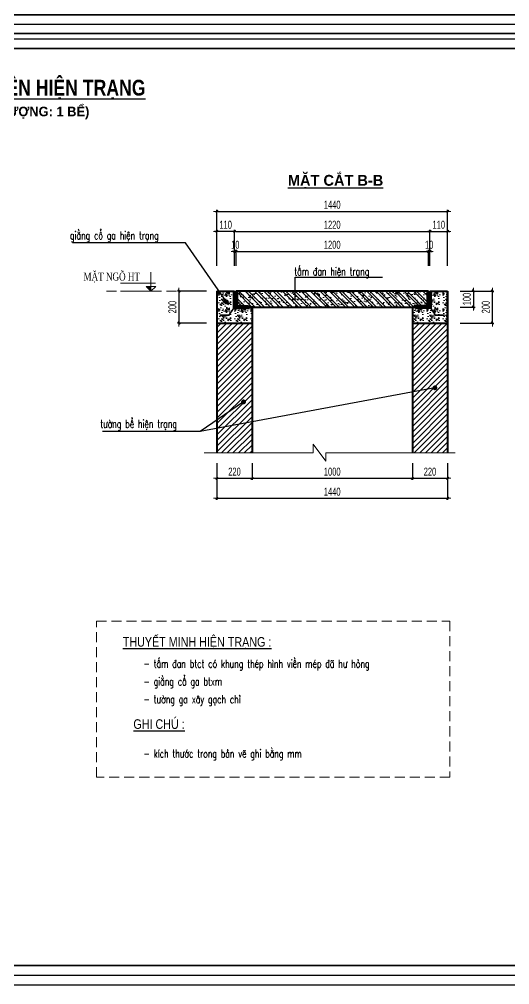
# Model space of a CAD drawing. Header units: inches. Extents: x -676 to 53517, y -16349 to 46516.
# Drawn here: x 30494 to 33554, y -9688 to -3659 of the extents above; entities that cross this region are included whole.
import ezdxf
from ezdxf.enums import TextEntityAlignment as Align

# ---------------------------------------------------------------- set-up
doc = ezdxf.new("R2010")
doc.units = ezdxf.units.IN
doc.header["$MEASUREMENT"] = 0
doc.linetypes.add('HIDDEN', pattern=[0.375, 0.25, -0.125])
for name, color, linetype, lineweight in [('113 - Ghi chu', 113, 'Continuous', 20), ('2 - Text2', 2, 'Continuous', 20), ('3 - Text1', 3, 'Continuous', 20), ('LC Dim', 8, 'Continuous', 18), ('LC Hatch', 252, 'Continuous', 9), ('LC MANH DUT', 35, 'HIDDEN', 5), ('LC Net dam2', 6, 'Continuous', 40), ('LC Text1', 3, 'Continuous', 20), ('LC Text2', 7, 'Continuous', 25), ('THEP', 1, 'Continuous', 35), ('THEPDOC', 1, 'Continuous', 40)]:
    doc.layers.add(name, color=color, linetype=linetype, lineweight=lineweight)
doc.layers.add('ENTTNTHIETKE1', color=2, linetype='Continuous')
doc.layers.add('KHUNGTEN', color=5, linetype='Continuous')
doc.styles.add('Arch-Dim', font='vnsimli.shx', dxfattribs={"width": 0.65})
doc.styles.add('EG 1', font='')
doc.styles.add('HOATBIF', font='hoatbif.shx', dxfattribs={"width": 0.7})
doc.styles.add('LC 1', font='')
doc.styles.add('LC 3', font='vnsimli.shx', dxfattribs={"width": 0.75})
doc.styles.add('LC3', font='', dxfattribs={"width": 0.8})
doc.styles.add('RMS2', font='vntimeh.shx', dxfattribs={"width": 0.75})
doc.styles.add('T2', font='', dxfattribs={"width": 0.8})
doc.styles.get('EG 1').set_extended_font_data('.VnAvantH', bold=True)
doc.styles.get('LC 1').set_extended_font_data('.VnAvantH', bold=True)
doc.styles.get('LC3').set_extended_font_data('.VnArialH', bold=True)
doc.styles.get('T2').set_extended_font_data('.VnArialH')
doc.dimstyles.new('1-100(1-25)', dxfattribs={"dimscale": 25, "dimtxt": 2.5, "dimasz": 0.35, "dimexe": 0.5, "dimexo": 0, "dimgap": 0.8, "dimtad": 1, "dimdec": 0, "dimzin": 0, "dimdsep": 46, "dimtxsty": 'HOATBIF', "dimblk1": 'DOT', "dimblk2": 'DOT', "dimsah": 1, "dimcen": -1, "dimdle": 1, "dimclrd": 256, "dimclre": 256, "dimclrt": 4, "dimadec": 3, "dimazin": 2, "dimtfac": 0.333333, "dimtdec": 0, "dimtix": 1, "dimtmove": 2, "dimatfit": 3, "dimldrblk": 'DOT', "dimfxl": 1, "dimtvp": 0.833333, "dimtolj": 1, "dimtzin": 0, "dimarcsym": 0})
pattern_1 = [(0, (90213.5, 58159.64), (0, 100), [0, -100]), (0, (90142.85, 58202.87), (0, 100), [0, -100]), (0, (90145.98, 58185.27), (0, 100), [0, -100]), (0, (90181.21, 58193.48), (0, 100), [0, -100]), (0, (90162.22, 58222.24), (0, 100), [0, -100]), (0, (90157.14, 58209.52), (0, 100), [0, -100]), (0, (90166.14, 58230.85), (0, 100), [0, -100]), (0, (90152.24, 58239.26), (0, 100), [0, -100]), (0, (90171.42, 58217.35), (0, 100), [0, -100]), (0, (90139.33, 58217.74), (0, 100), [0, -100]), (0, (90203.32, 58218.13), (0, 100), [0, -100]), (0, (90217.8, 58220.87), (0, 100), [0, -100]), (0, (90210.36, 58210.7), (0, 100), [0, -100]), (0, (90212.52, 58197), (0, 100), [0, -100]), (0, (90186.49, 58208.94), (0, 100), [0, -100]), (0, (90185.71, 58181.35), (0, 100), [0, -100]), (0, (90185.71, 58172.74), (0, 100), [0, -100]), (0, (90138.35, 58170.79), (0, 100), [0, -100]), (0, (90177.88, 58182.53), (0, 100), [0, -100]), (0, (90178.27, 58149.27), (0, 100), [0, -100]), (0, (90167.51, 58170.59), (0, 100), [0, -100]), (0, (90168.29, 58160.81), (0, 100), [0, -100]), (0, (90155.38, 58153.57), (0, 100), [0, -100]), (0, (90162.03, 58166.88), (0, 100), [0, -100]), (0, (90157.33, 58170.98), (0, 100), [0, -100]), (45, (90210.194, 58167.91), (0, 100.00003), [8, -133.4214]), (135, (90215.85, 58173.57), (-100.00003, 0), [8, -133.4214]), (270, (90210.19, 58179.23), (100, -2e-14), [11.3137, -88.6863]), (180, (90206.72, 58169.19), (-1e-14, -100), [12, -88]), (270, (90194.72, 58169.19), (100, -2e-14), [12, -88]), (45, (90194.72, 58157.186), (0, 100.00003), [16.9706, -124.4508]), (90, (90169.72, 58176.1), (-100, 6e-15), [16.8, -83.2]), (180, (90169.72, 58192.9), (-1e-14, -100), [16.8, -83.2]), (315, (90152.916, 58192.9), (100.00003, -2e-14), [23.7588, -117.6626]), (135, (90155.486, 58158.12), (-100.00003, 0), [7, -134.4214]), (225, (90150.536, 58163.07), (-1e-14, -100.00003), [7, -134.4214]), (0, (90145.59, 58158.12), (0, 100), [9.8995, -90.1005]), (0, (90192.04, 58225.72), (0, 100), [13.75, -86.25]), (90, (90205.79, 58225.72), (-100, 6e-15), [13.75, -86.25]), (225, (90205.79, 58239.475), (-1e-14, -100.00003), [19.4454, -121.9759]), (270, (90180.47, 58227.72), (100, -2e-14), [12.5, -87.5]), (0, (90180.47, 58215.22), (0, 100), [12.5, -87.5]), (135, (90192.97, 58215.22), (-100.00003, 0), [17.6777, -123.7437]), (45, (90186.83, 58231.57), (0, 100.00003), [8.5, -132.9214]), (135, (90192.84, 58237.58), (-100.00003, 0), [8.5, -132.9214]), (270, (90186.83, 58243.59), (100, -2e-14), [12.0208, -87.9792]), (135, (90147.57, 58224.37), (-100.00003, 0), [14.1421, -127.2792]), (0, (90137.57, 58224.37), (0, 100), [10, -90]), (270, (90137.57, 58234.37), (100, -2e-14), [10, -90])]

# ---------------------------------------------------------------- blocks, each defined once
blk = doc.blocks.new('khung vpn')
at = {"layer": 'Defpoints'}
for p, q in [((52556.46, -4195.446), (52498.758, -4195.446)), ((52498.758, -4235.276), (52556.46, -4235.276))]:
    blk.add_line(p, q, dxfattribs=at)
at = {"layer": 'KHUNGTEN'}
blk.add_lwpolyline([(52556.243, -4234.885), (52502.048, -4234.885), (52502.048, -4195.662), (52556.243, -4195.662)], close=True, dxfattribs=at)
at = {"layer": 'THEP'}
blk.add_lwpolyline([(52555.832, -4234.474), (52502.459, -4234.474), (52502.459, -4196.073), (52555.832, -4196.073)], close=True, dxfattribs=at)
blk = doc.blocks.new('DOT')
at = {"layer": 'LC Dim'}
blk.add_line((-3, 0), (3, 0), dxfattribs=at)
at = {"layer": 'LC Dim', "color": 4}
blk.add_line((-1, -1), (1, 1), dxfattribs=at)
blk.add_lwpolyline([(0.5, 1), (-1, -0.5), (-0.5, -1), (1, 0.5)], close=True, dxfattribs=at)
blk = doc.blocks.new('*D907')
at = {"layer": 'Defpoints', "color": 0, "transparency": 16777216}
for p in [(33046.5, -5108.3), (31846.5, -5199.3), (33046.5, -5199.3)]:
    blk.add_point(p, dxfattribs=at)
at = {"layer": 'LC Dim', "lineweight": -2, "transparency": 16777216}
for p, q in [((31846.5, -5199.3), (31846.5, -5098.3)), ((31853.5, -5108.3), (33039.5, -5108.3)), ((33046.5, -5199.3), (33046.5, -5098.3))]:
    blk.add_line(p, q, dxfattribs=at)
at = {"layer": 'LC Dim', "lineweight": -2, "transparency": 16777216, "xscale": 7, "yscale": 7, "zscale": 7, "rotation": 180}
blk.add_blockref('DOT', (31846.5, -5108.3), dxfattribs=at)
at = {"layer": 'LC Dim', "lineweight": -2, "transparency": 16777216, "xscale": 7, "yscale": 7, "zscale": 7}
blk.add_blockref('DOT', (33046.5, -5108.3), dxfattribs=at)
at = {"layer": 'LC Dim', "color": 4, "transparency": 16777216, "insert": (32446.5, -5067.3), "char_height": 50, "attachment_point": 5, "style": 'HOATBIF'}
blk.add_mtext('\\A1;1200', dxfattribs=at)
blk = doc.blocks.new('_Dot')
at = {"color": 0, "linetype": 'ByBlock', "lineweight": -2}
blk.add_line((-0.5, 0), (-1, 0), dxfattribs=at)
at = {"color": 0, "linetype": 'ByBlock', "const_width": 0.5}
blk.add_lwpolyline([(-0.25, 0, 1), (0.25, 0, 1)], format="xyb", close=True, dxfattribs=at)
blk = doc.blocks.new('*D908')
at = {"layer": 'Defpoints', "color": 0, "transparency": 16777216}
for p in [(33056.5, -5108.3), (33046.5, -5199.3), (33056.5, -5199.3)]:
    blk.add_point(p, dxfattribs=at)
at = {"layer": 'LC Dim', "lineweight": -2, "transparency": 16777216}
for p, q in [((33039.5, -5108.3), (33032.5, -5108.3)), ((33046.5, -5199.3), (33046.5, -5098.3)), ((33046.5, -5108.3), (33056.5, -5108.3)), ((33056.5, -5199.3), (33056.5, -5098.3)), ((33063.5, -5108.3), (33070.5, -5108.3))]:
    blk.add_line(p, q, dxfattribs=at)
at = {"layer": 'LC Dim', "lineweight": -2, "transparency": 16777216, "xscale": 7, "yscale": 7, "zscale": 7}
blk.add_blockref('DOT', (33046.5, -5108.3), dxfattribs=at)
at = {"layer": 'LC Dim', "lineweight": -2, "transparency": 16777216, "xscale": 7, "yscale": 7, "zscale": 7, "rotation": 180}
blk.add_blockref('DOT', (33056.5, -5108.3), dxfattribs=at)
at = {"layer": 'LC Dim', "color": 4, "transparency": 16777216, "insert": (33051.5, -5067.3), "char_height": 50, "attachment_point": 5, "style": 'HOATBIF'}
blk.add_mtext('\\A1;10', dxfattribs=at)
blk = doc.blocks.new('*D909')
at = {"layer": 'Defpoints', "color": 0, "transparency": 16777216}
for p in [(31836.5, -5108.3), (31836.5, -5199.3), (31846.5, -5199.3)]:
    blk.add_point(p, dxfattribs=at)
at = {"layer": 'LC Dim', "lineweight": -2, "transparency": 16777216}
for p, q in [((31829.5, -5108.3), (31822.5, -5108.3)), ((31836.5, -5199.3), (31836.5, -5098.3)), ((31846.5, -5108.3), (31836.5, -5108.3)), ((31846.5, -5199.3), (31846.5, -5098.3)), ((31853.5, -5108.3), (31860.5, -5108.3))]:
    blk.add_line(p, q, dxfattribs=at)
at = {"layer": 'LC Dim', "lineweight": -2, "transparency": 16777216, "xscale": 7, "yscale": 7, "zscale": 7}
blk.add_blockref('DOT', (31836.5, -5108.3), dxfattribs=at)
at = {"layer": 'LC Dim', "lineweight": -2, "transparency": 16777216, "xscale": 7, "yscale": 7, "zscale": 7, "rotation": 180}
blk.add_blockref('DOT', (31846.5, -5108.3), dxfattribs=at)
at = {"layer": 'LC Dim', "color": 4, "transparency": 16777216, "insert": (31841.5, -5067.3), "char_height": 50, "attachment_point": 5, "style": 'HOATBIF'}
blk.add_mtext('\\A1;10', dxfattribs=at)
blk = doc.blocks.new('*D910')
at = {"layer": 'Defpoints', "color": 0, "transparency": 16777216}
for p in [(31726.5, -4983.3), (31726.5, -5199.3), (31836.5, -5199.3)]:
    blk.add_point(p, dxfattribs=at)
at = {"layer": 'LC Dim', "lineweight": -2, "transparency": 16777216}
for p, q in [((31719.5, -4983.3), (31712.5, -4983.3)), ((31726.5, -5199.3), (31726.5, -4973.3)), ((31836.5, -4983.3), (31726.5, -4983.3)), ((31836.5, -5199.3), (31836.5, -4973.3)), ((31843.5, -4983.3), (31850.5, -4983.3))]:
    blk.add_line(p, q, dxfattribs=at)
at = {"layer": 'LC Dim', "lineweight": -2, "transparency": 16777216, "xscale": 7, "yscale": 7, "zscale": 7}
blk.add_blockref('DOT', (31726.5, -4983.3), dxfattribs=at)
at = {"layer": 'LC Dim', "lineweight": -2, "transparency": 16777216, "xscale": 7, "yscale": 7, "zscale": 7, "rotation": 180}
blk.add_blockref('DOT', (31836.5, -4983.3), dxfattribs=at)
at = {"layer": 'LC Dim', "color": 4, "transparency": 16777216, "insert": (31781.5, -4942.3), "char_height": 50, "attachment_point": 5, "style": 'HOATBIF'}
blk.add_mtext('\\A1;110', dxfattribs=at)
blk = doc.blocks.new('*D911')
at = {"layer": 'Defpoints', "color": 0, "transparency": 16777216}
for p in [(33056.5, -4983.3), (31836.5, -5199.3), (33056.5, -5199.3)]:
    blk.add_point(p, dxfattribs=at)
at = {"layer": 'LC Dim', "lineweight": -2, "transparency": 16777216}
for p, q in [((31836.5, -5199.3), (31836.5, -4973.3)), ((31843.5, -4983.3), (33049.5, -4983.3)), ((33056.5, -5199.3), (33056.5, -4973.3))]:
    blk.add_line(p, q, dxfattribs=at)
at = {"layer": 'LC Dim', "lineweight": -2, "transparency": 16777216, "xscale": 7, "yscale": 7, "zscale": 7, "rotation": 180}
blk.add_blockref('DOT', (31836.5, -4983.3), dxfattribs=at)
at = {"layer": 'LC Dim', "lineweight": -2, "transparency": 16777216, "xscale": 7, "yscale": 7, "zscale": 7}
blk.add_blockref('DOT', (33056.5, -4983.3), dxfattribs=at)
at = {"layer": 'LC Dim', "color": 4, "transparency": 16777216, "insert": (32446.5, -4942.3), "char_height": 50, "attachment_point": 5, "style": 'HOATBIF'}
blk.add_mtext('\\A1;1220', dxfattribs=at)
blk = doc.blocks.new('*D912')
at = {"layer": 'Defpoints', "color": 0, "transparency": 16777216}
for p in [(33166.5, -4983.3), (33056.5, -5199.3), (33166.5, -5199.3)]:
    blk.add_point(p, dxfattribs=at)
at = {"layer": 'LC Dim', "lineweight": -2, "transparency": 16777216}
for p, q in [((33049.5, -4983.3), (33042.5, -4983.3)), ((33056.5, -5199.3), (33056.5, -4973.3)), ((33056.5, -4983.3), (33166.5, -4983.3)), ((33166.5, -5199.3), (33166.5, -4973.3)), ((33173.5, -4983.3), (33180.5, -4983.3))]:
    blk.add_line(p, q, dxfattribs=at)
at = {"layer": 'LC Dim', "lineweight": -2, "transparency": 16777216, "xscale": 7, "yscale": 7, "zscale": 7}
blk.add_blockref('DOT', (33056.5, -4983.3), dxfattribs=at)
at = {"layer": 'LC Dim', "lineweight": -2, "transparency": 16777216, "xscale": 7, "yscale": 7, "zscale": 7, "rotation": 180}
blk.add_blockref('DOT', (33166.5, -4983.3), dxfattribs=at)
at = {"layer": 'LC Dim', "color": 4, "transparency": 16777216, "insert": (33111.5, -4942.3), "char_height": 50, "attachment_point": 5, "style": 'HOATBIF'}
blk.add_mtext('\\A1;110', dxfattribs=at)
blk = doc.blocks.new('*D913')
at = {"layer": 'Defpoints', "color": 0, "transparency": 16777216}
for p in [(33166.5, -4858.3), (31726.5, -5199.3), (33166.5, -5199.3)]:
    blk.add_point(p, dxfattribs=at)
at = {"layer": 'LC Dim', "lineweight": -2, "transparency": 16777216}
for p, q in [((31726.5, -5199.3), (31726.5, -4848.3)), ((31733.5, -4858.3), (33159.5, -4858.3)), ((33166.5, -5199.3), (33166.5, -4848.3))]:
    blk.add_line(p, q, dxfattribs=at)
at = {"layer": 'LC Dim', "lineweight": -2, "transparency": 16777216, "xscale": 7, "yscale": 7, "zscale": 7, "rotation": 180}
blk.add_blockref('DOT', (31726.5, -4858.3), dxfattribs=at)
at = {"layer": 'LC Dim', "lineweight": -2, "transparency": 16777216, "xscale": 7, "yscale": 7, "zscale": 7}
blk.add_blockref('DOT', (33166.5, -4858.3), dxfattribs=at)
at = {"layer": 'LC Dim', "color": 4, "transparency": 16777216, "insert": (32446.5, -4817.3), "char_height": 50, "attachment_point": 5, "style": 'HOATBIF'}
blk.add_mtext('\\A1;1440', dxfattribs=at)
blk = doc.blocks.new('*D914')
at = {"layer": 'Defpoints', "color": 0, "transparency": 16777216}
for p in [(31662.5, -5356.3), (31490, -5556.3), (31662.5, -5556.3)]:
    blk.add_point(p, dxfattribs=at)
at = {"layer": 'LC Dim', "lineweight": -2, "transparency": 16777216}
for p, q in [((31662.5, -5356.3), (31480, -5356.3)), ((31490, -5363.3), (31490, -5549.3)), ((31662.5, -5556.3), (31480, -5556.3))]:
    blk.add_line(p, q, dxfattribs=at)
at = {"layer": 'LC Dim', "lineweight": -2, "transparency": 16777216, "xscale": 7, "yscale": 7, "zscale": 7}
for p, rotation in [((31490, -5356.3), 90), ((31490, -5556.3), 270)]:
    blk.add_blockref('DOT', p, dxfattribs=dict(at, rotation=rotation))
at = {"layer": 'LC Dim', "color": 4, "transparency": 16777216, "insert": (31449, -5456.3), "char_height": 50, "attachment_point": 5, "rotation": 90, "style": 'HOATBIF'}
blk.add_mtext('\\A1;200', dxfattribs=at)
blk = doc.blocks.new('*D867')
at = {"layer": 'Defpoints', "color": 0, "transparency": 16777216}
for p in [(31726.5, -6431.2), (31946.5, -6431.2), (31946.5, -6525.4)]:
    blk.add_point(p, dxfattribs=at)
at = {"layer": 'LC Dim', "lineweight": -2, "transparency": 16777216}
for p, q in [((31726.5, -6431.2), (31726.5, -6535.4)), ((31946.5, -6431.2), (31946.5, -6535.4)), ((31733.5, -6525.4), (31939.5, -6525.4))]:
    blk.add_line(p, q, dxfattribs=at)
at = {"layer": 'LC Dim', "lineweight": -2, "transparency": 16777216, "xscale": 7, "yscale": 7, "zscale": 7, "rotation": 180}
blk.add_blockref('DOT', (31726.5, -6525.4), dxfattribs=at)
at = {"layer": 'LC Dim', "lineweight": -2, "transparency": 16777216, "xscale": 7, "yscale": 7, "zscale": 7}
blk.add_blockref('DOT', (31946.5, -6525.4), dxfattribs=at)
at = {"layer": 'LC Dim', "color": 4, "transparency": 16777216, "insert": (31836.5, -6484.4), "char_height": 50, "attachment_point": 5, "style": 'HOATBIF'}
blk.add_mtext('\\A1;220', dxfattribs=at)
blk = doc.blocks.new('*D868')
at = {"layer": 'Defpoints', "color": 0, "transparency": 16777216}
for p in [(31946.5, -6431.2), (32946.5, -6431.2), (32946.5, -6525.4)]:
    blk.add_point(p, dxfattribs=at)
at = {"layer": 'LC Dim', "lineweight": -2, "transparency": 16777216}
for p, q in [((31946.5, -6431.2), (31946.5, -6535.4)), ((32946.5, -6431.2), (32946.5, -6535.4)), ((31953.5, -6525.4), (32939.5, -6525.4))]:
    blk.add_line(p, q, dxfattribs=at)
at = {"layer": 'LC Dim', "lineweight": -2, "transparency": 16777216, "xscale": 7, "yscale": 7, "zscale": 7, "rotation": 180}
blk.add_blockref('DOT', (31946.5, -6525.4), dxfattribs=at)
at = {"layer": 'LC Dim', "lineweight": -2, "transparency": 16777216, "xscale": 7, "yscale": 7, "zscale": 7}
blk.add_blockref('DOT', (32946.5, -6525.4), dxfattribs=at)
at = {"layer": 'LC Dim', "color": 4, "transparency": 16777216, "insert": (32446.5, -6484.4), "char_height": 50, "attachment_point": 5, "style": 'HOATBIF'}
blk.add_mtext('\\A1;1000', dxfattribs=at)
blk = doc.blocks.new('*D869')
at = {"layer": 'Defpoints', "color": 0, "transparency": 16777216}
for p in [(32946.5, -6431.2), (33166.5, -6431.2), (33166.5, -6525.4)]:
    blk.add_point(p, dxfattribs=at)
at = {"layer": 'LC Dim', "lineweight": -2, "transparency": 16777216}
for p, q in [((32946.5, -6431.2), (32946.5, -6535.4)), ((33166.5, -6431.2), (33166.5, -6535.4)), ((32953.5, -6525.4), (33159.5, -6525.4))]:
    blk.add_line(p, q, dxfattribs=at)
at = {"layer": 'LC Dim', "lineweight": -2, "transparency": 16777216, "xscale": 7, "yscale": 7, "zscale": 7, "rotation": 180}
blk.add_blockref('DOT', (32946.5, -6525.4), dxfattribs=at)
at = {"layer": 'LC Dim', "lineweight": -2, "transparency": 16777216, "xscale": 7, "yscale": 7, "zscale": 7}
blk.add_blockref('DOT', (33166.5, -6525.4), dxfattribs=at)
at = {"layer": 'LC Dim', "color": 4, "transparency": 16777216, "insert": (33056.5, -6484.4), "char_height": 50, "attachment_point": 5, "style": 'HOATBIF'}
blk.add_mtext('\\A1;220', dxfattribs=at)
blk = doc.blocks.new('*D870')
at = {"layer": 'Defpoints', "color": 0, "transparency": 16777216}
for p in [(31726.5, -6431.2), (33166.5, -6431.2), (33166.5, -6650.4)]:
    blk.add_point(p, dxfattribs=at)
at = {"layer": 'LC Dim', "lineweight": -2, "transparency": 16777216}
for p, q in [((31726.5, -6431.2), (31726.5, -6660.4)), ((33166.5, -6431.2), (33166.5, -6660.4)), ((31733.5, -6650.4), (33159.5, -6650.4))]:
    blk.add_line(p, q, dxfattribs=at)
at = {"layer": 'LC Dim', "lineweight": -2, "transparency": 16777216, "xscale": 7, "yscale": 7, "zscale": 7, "rotation": 180}
blk.add_blockref('DOT', (31726.5, -6650.4), dxfattribs=at)
at = {"layer": 'LC Dim', "lineweight": -2, "transparency": 16777216, "xscale": 7, "yscale": 7, "zscale": 7}
blk.add_blockref('DOT', (33166.5, -6650.4), dxfattribs=at)
at = {"layer": 'LC Dim', "color": 4, "transparency": 16777216, "insert": (32446.5, -6609.4), "char_height": 50, "attachment_point": 5, "style": 'HOATBIF'}
blk.add_mtext('\\A1;1440', dxfattribs=at)
blk = doc.blocks.new('*D865')
at = {"layer": 'Defpoints', "color": 0, "transparency": 16777216}
for p in [(33245.2, -5356.3), (33446.1, -5356.3), (33245.2, -5556.3)]:
    blk.add_point(p, dxfattribs=at)
at = {"layer": 'LC Dim', "lineweight": -2, "transparency": 16777216}
for p, q in [((33245.2, -5356.3), (33456.1, -5356.3)), ((33446.1, -5549.3), (33446.1, -5363.3)), ((33245.2, -5556.3), (33456.1, -5556.3))]:
    blk.add_line(p, q, dxfattribs=at)
at = {"layer": 'LC Dim', "lineweight": -2, "transparency": 16777216, "xscale": 7, "yscale": 7, "zscale": 7}
for p, rotation in [((33446.1, -5356.3), 90), ((33446.1, -5556.3), 270)]:
    blk.add_blockref('DOT', p, dxfattribs=dict(at, rotation=rotation))
at = {"layer": 'LC Dim', "color": 4, "transparency": 16777216, "insert": (33405.1, -5456.3), "char_height": 50, "attachment_point": 5, "rotation": 90, "style": 'HOATBIF'}
blk.add_mtext('\\A1;200', dxfattribs=at)
blk = doc.blocks.new('*D866')
at = {"layer": 'Defpoints', "color": 0, "transparency": 16777216}
for p in [(33245.2, -5356.3), (33245.2, -5456.3), (33327.6, -5456.3)]:
    blk.add_point(p, dxfattribs=at)
at = {"layer": 'LC Dim', "lineweight": -2, "transparency": 16777216}
for p, q in [((33245.2, -5356.3), (33337.6, -5356.3)), ((33327.6, -5349.3), (33327.6, -5342.3)), ((33327.6, -5356.3), (33327.6, -5456.3)), ((33245.2, -5456.3), (33337.6, -5456.3)), ((33327.6, -5463.3), (33327.6, -5470.3))]:
    blk.add_line(p, q, dxfattribs=at)
at = {"layer": 'LC Dim', "lineweight": -2, "transparency": 16777216, "xscale": 7, "yscale": 7, "zscale": 7}
for p, rotation in [((33327.6, -5356.3), 270), ((33327.6, -5456.3), 90)]:
    blk.add_blockref('DOT', p, dxfattribs=dict(at, rotation=rotation))
at = {"layer": 'LC Dim', "color": 4, "transparency": 16777216, "insert": (33286.6, -5406.3), "char_height": 50, "attachment_point": 5, "rotation": 90, "style": 'HOATBIF'}
blk.add_mtext('\\A1;100', dxfattribs=at)
blk = doc.blocks.new('cao do 1')
at = {"layer": '113 - Ghi chu'}
blk.add_hatch(color=4, dxfattribs=at).paths.add_polyline_path([(145, 144), (0, 144), (0, 0)])
at = {"layer": '113 - Ghi chu', "color": 4, "ltscale": 50}
for p, q in [((943, 0), (-148, 0)), ((-144, 247), (935, 247))]:
    blk.add_line(p, q, dxfattribs=at)
for points in [[(0, 580), (0, 0)], [(0, 0), (-145, 144), (0, 144)], [(0, 0), (145, 144), (0, 144)]]:
    blk.add_lwpolyline(points, dxfattribs=at)
at = {"layer": '3 - Text1', "linetype": 'ByBlock', "style": 'RMS2', "width": 0.75}
blk.add_attdef('%%P0.00', text='', height=250, dxfattribs=at).set_placement((496, 448), align=Align.MIDDLE_CENTER)
blk = doc.blocks.new('TIEUDE1')
at = {"layer": '2 - Text2', "color": 7, "style": 'EG 1'}
blk.add_attdef('TIªU§Ò', text='', height=5, dxfattribs=at).set_placement((0, 0), align=Align.BOTTOM_CENTER)
blk.add_attdef('TL', text='', height=3, dxfattribs=at).set_placement((0, -2), align=Align.TOP_CENTER)
blk = doc.blocks.new('TIEUDE2')
at = {"layer": 'LC Text2', "color": 7, "style": 'LC 1'}
blk.add_attdef('%%UTIªU§Ò', text='', height=3.5, dxfattribs=at).set_placement((0, 0), align=Align.BOTTOM_CENTER)
blk.add_attdef('TL', text='', height=2.2, dxfattribs=at).set_placement((0, -1.8), align=Align.TOP_CENTER)

msp = doc.modelspace()

# ---------------------------------------------------------------- hatches: boundary and pattern name
at = {"layer": 'LC Hatch'}
h = msp.add_hatch(dxfattribs=at)
h.set_pattern_fill('CONC2', color=256, scale=100, style=0, pattern_type=2)
h.set_pattern_definition(pattern_1)
h.paths.add_polyline_path([(31946.5, -5556.3), (31946.5, -5456.3), (31846.5, -5456.3), (31836.5, -5456.3), (31836.5, -5356.3), (31726.5, -5356.3), (31726.5, -5556.3)])
h = msp.add_hatch(dxfattribs=at)
h.set_pattern_fill('BTCT', color=256, scale=11, angle=90, style=0)
h.set_pattern_definition([(140, (72483.98, 13041.17), (6.902735, 78.89862), [8.25, -90.75]), (85, (72483.98, 13041.17), (-82.74113, -15.26265), [6.6, -72.6]), (190.4514, (72484.554, 13047.74), (-75.83835, 63.63603), [7.01142, -77.12563]), (136.1842, (72461.98, 13041.17), (18.2071, 117.39652), [12.375, -136.125]), (186.6356, (72463.5, 13050.95), (-107.15297, 102.8129), [10.51713, -115.68843]), (81.1842, (72461.98, 13041.17), (-107.15305, 102.8128), [9.9, -108.9]), (111, (72467.48, 13052.17), (44.28808, 65.65978), [8.25, -90.75]), (56, (72467.48, 13052.17), (-79.7665, 26.76469), [6.6, -72.6]), (161.4514, (72471.17, 13057.64), (-35.47835, 92.42449), [7.01142, -77.12563]), (127.5, (72483.98, 13041.168), (-36.618324, 1.337584), [0, -71.72, 0, -73.7, 0, -72.875]), (97.5, (72483.98, 13041.168), (-43.38529, 28.93765), [0, -42.02, 0, -70.07, 0, -27.775]), (57.5, (72483.98, 13016.638), (2.481036, 58.720468), [0, -27.5, 0, -85.8, 0, -113.85]), (47.5, (72483.98, 13005.64), (-11.01155, 64.15048), [0, -35.75, 0, -56.98, 0, -80.85]), (135, (72483.98, 13041.17), (-29.168155, -29.168155), []), (135, (72483.98, 13060.613), (-29.168155, -29.168155), [])])
h.paths.add_polyline_path([(31846.5, -5356.3), (31846.5, -5456.3)], flags=17)
h.paths.add_polyline_path([(31846.5, -5356.3), (31846.5, -5456.3), (33046, -5456.3), (33046, -5356.3)])
h = msp.add_hatch(dxfattribs=at)
h.set_pattern_fill('CONC2', color=256, scale=100, style=0, pattern_type=2)
h.set_pattern_definition(pattern_1)
h.paths.add_polyline_path([(32956.5, -5456.3), (32946.5, -5456.3), (32946.5, -5556.3), (33166.5, -5556.3), (33166.5, -5356.3), (33056.5, -5356.3), (33056.5, -5456.3)])
h = msp.add_hatch(dxfattribs=at)
h.set_pattern_fill('ANSI31', color=256, scale=200, style=0)
h.set_pattern_definition([(45, (98571.793, 41781.285), (-17.6776695, 17.6776695), [])])
h.paths.add_polyline_path([(32946.5, -6366.5), (33166.5, -6366.5), (33166.5, -5556.3), (32946.5, -5556.3)])
h.paths.add_polyline_path([(31946.5, -5556.3), (31726.5, -5556.3), (31726.5, -6366.5), (31946.5, -6366.5)])

# ---------------------------------------------------------------- linework, layer by layer
at = {"layer": 'LC Hatch', "elevation": 0}
msp.add_lwpolyline([(33213.3, -6366.5), (32406, -6366.5), (32406, -6418.9), (32328.2, -6312), (32328.2, -6366.5), (31648, -6366.5)], dxfattribs=at)
at = {"layer": 'LC MANH DUT', "ltscale": 250}
msp.add_line((31662.5, -5356.3, 0), (31008.2, -5356.3, 0), dxfattribs=at)
at = {"layer": 'LC MANH DUT', "ltscale": 250, "elevation": 0}
msp.add_lwpolyline([(30974.3, -7418.1), (33180.1, -7418.1), (33180.1, -8391.9), (30974.3, -8391.9)], close=True, dxfattribs=at)
at = {"layer": 'LC Net dam2'}
for p, q in [((31726.5, -5356.3, 0), (31726.5, -6366.5, 0)), ((31726.5, -5356.3, 0), (31836.5, -5356.3, 0)), ((31836.5, -5356.3, 0), (31836.5, -5456.3, 0)), ((33056, -5356.3, 0), (33056, -5456.3, 0)), ((33056, -5356.3, 0), (33166.5, -5356.3, 0)), ((33166.5, -5356.3, 0), (33166.5, -5556.3, 0)), ((33166.5, -5556.3, 0), (33166.5, -5356.3, 0)), ((33166.5, -5356.3, 0), (33166.5, -6366.5, 0)), ((31836.5, -5456.3, 0), (31946.5, -5456.3, 0)), ((31946.5, -5456.3, 0), (31946.5, -6366.5, 0)), ((32946.5, -5456.3, 0), (32946.5, -5556.3, 0)), ((32946.5, -5456.3, 0), (33056, -5456.3, 0)), ((31726.5, -5556.3, 0), (31946.5, -5556.3, 0)), ((32946.5, -5556.3, 0), (32946.5, -6216.3, 0)), ((32946.5, -5556.3, 0), (33166.5, -5556.3, 0)), ((32946.5, -6216.3, 0), (32946.5, -6366.5, 0))]:
    msp.add_line(p, q, dxfattribs=at)
at = {"layer": 'LC Net dam2', "elevation": 0}
for points in [[(33046, -5456.3), (33046, -5356.3), (31846.5, -5356.3), (31846.5, -5456.3)], [(31946.5, -5456.3), (31846.5, -5456.3), (31846.5, -5366.3), (31853.5, -5374.3), (31853.5, -5449.3), (31920, -5449.3)], [(32946.5, -5456.3), (33046, -5456.3), (33046, -5366.3), (33039, -5374.3), (33039, -5449.3), (32961, -5449.3)]]:
    msp.add_lwpolyline(points, close=True, dxfattribs=at)
at = {"layer": 'THEPDOC', "linetype": 'Continuous', "const_width": 10, "elevation": 0}
for points in [[(31830.5, -5364.3), (31830.5, -5464.3), (31930.5, -5464.3)], [(33065, -5362.5), (33065, -5462.5), (32965, -5462.5)], [(31836.5, -5456.3), (31801.5, -5506.9), (31744.9, -5506.9)], [(33056.5, -5456.3), (33091.5, -5506.9), (33148.1, -5506.9)]]:
    msp.add_lwpolyline(points, dxfattribs=at)

# ---------------------------------------------------------------- block references
at = {"layer": 'ENTTNTHIETKE1', "color": 6}
for p, xscale, yscale, zscale in [((-7616177, 612810.5, 0), 145.5769351532813, 145.5769351532813, 145.5769351532813), ((-7802758.8, 621922.9, 0), 149.130958465209, 149.130958465209, 149.130958465209)]:
    msp.add_blockref('khung vpn', p, dxfattribs=dict(at, xscale=xscale, yscale=yscale, zscale=zscale))
at = {"layer": 'LC Hatch'}
ref = msp.add_blockref('cao do 1', (31315.3, -5356.3, 0), dxfattribs=dict(at, xscale=-0.2024182619788917, yscale=0.2024182619643398, zscale=0.2024182619783406))
ref.add_attrib('%%P0.00', 'mÆt ngâ ht', dxfattribs={"layer": '3 - Text1', "linetype": 'ByBlock', "height": 50, "style": 'RMS2', "width": 0.75}).set_placement((31070.3, -5265.7, 0), align=Align.MIDDLE_CENTER)
at = {"layer": 'LC Text2'}
ref = msp.add_blockref('TIEUDE1', (30568.8, -4164.8, 0), dxfattribs=dict(at, xscale=20.00000000004366, yscale=20.00000000004366, zscale=20.00000000004366))
ref.add_attrib('TIªU§Ò', '%%UbÓ c¸p ®iÖn hiÖn tr¹ng', dxfattribs={"color": 7, "height": 98.488, "style": 'LC3', "width": 0.8}).set_placement((30568.8, -4164.8, 0), align=Align.BOTTOM_CENTER)
ref.add_attrib('TL', '(sè l\xadîng: 1 bÓ)', dxfattribs={"color": 7, "height": 60, "style": 'LC 1'}).set_placement((30568.8, -4204.8, 0), align=Align.TOP_CENTER)
ref = msp.add_blockref('TIEUDE2', (32467.5, -4719, 0), dxfattribs=dict(at, xscale=20.00000014482849, yscale=20.00000014482849, zscale=20.00000014482849, rotation=359.999216292062))
ref.add_attrib('%%UTIªU§Ò', '%%UmÆt c¾t b-b', dxfattribs={"color": 7, "height": 67.923, "rotation": 359.99922, "style": 'LC 1'}).set_placement((32467.5, -4719, 0), align=Align.BOTTOM_CENTER)

# ---------------------------------------------------------------- texts
at = {"layer": 'LC Text1', "style": 'Arch-Dim', "width": 0.7}
for s, p in [('gi»ng cæ ga hiÖn tr¹ng', (30810, -5033.3, 0)), ('tÊm ®an hiÖn tr¹ng', (32210, -5258.8, 0)), ('t\xadêng bÓ hiÖn tr¹ng', (30998.9, -6210.8, 0))]:
    msp.add_text(s, height=50, dxfattribs=at).set_placement(p)
at = {"layer": 'LC Text1', "color": 3, "style": 'LC 3', "width": 0.7}
for s, p in [('- tÊm ®an btct cã khung thÐp h×nh viÒn mÐp ®· h\xad háng', (31269.4, -7708.1, 0)), ('- gi»ng cæ ga btxm', (31269.4, -7819.3, 0)), ('- t\xadêng ga x©y g¹ch chØ', (31269.4, -7930.5, 0)), ('- kÝch th\xadíc trong b¶n vÏ ghi b»ng mm', (31269.4, -8270, 0))]:
    msp.add_text(s, height=50, dxfattribs=at).set_placement(p)
at = {"layer": 'LC Text2', "style": 'T2', "width": 0.8}
for s, p in [('%%UthuyÕt minh hiÖn tr¹ng :', (31139.2, -7577.1, 0)), ('%%Ughi chó :', (31205.6, -8090.3, 0))]:
    msp.add_text(s, height=60, dxfattribs=at).set_placement(p)

# ---------------------------------------------------------------- dimensions: what is measured, and where the dimension line sits
at = {"layer": 'LC Dim'}
for base, p1, p2, picture, middle in [((33166.5, -4858.3, 0), (31726.5, -5199.3, 0), (33166.5, -5199.3, 0), '*D913', (32446.5, -4817.3, 0)), ((31726.5, -4983.3, 0), (31836.5, -5199.3, 0), (31726.5, -5199.3, 0), '*D910', (31781.5, -4942.3, 0)), ((33056.5, -4983.3, 0), (31836.5, -5199.3, 0), (33056.5, -5199.3, 0), '*D911', (32446.5, -4942.3, 0)), ((33166.5, -4983.3, 0), (33056.5, -5199.3, 0), (33166.5, -5199.3, 0), '*D912', (33111.5, -4942.3, 0)), ((31836.5, -5108.3, 0), (31846.5, -5199.3, 0), (31836.5, -5199.3, 0), '*D909', (31841.5, -5067.3, 0)), ((33046.5, -5108.3, 0), (31846.5, -5199.3, 0), (33046.5, -5199.3, 0), '*D907', (32446.5, -5067.3, 0)), ((33056.5, -5108.3, 0), (33046.5, -5199.3, 0), (33056.5, -5199.3, 0), '*D908', (33051.5, -5067.3, 0)), ((31946.5, -6525.4, 0), (31726.5, -6431.2, 0), (31946.5, -6431.2, 0), '*D867', (31836.5, -6484.4, 0)), ((33166.5, -6650.4, 0), (31726.5, -6431.2, 0), (33166.5, -6431.2, 0), '*D870', (32446.5, -6609.4, 0)), ((32946.5, -6525.4, 0), (31946.5, -6431.2, 0), (32946.5, -6431.2, 0), '*D868', (32446.5, -6484.4, 0)), ((33166.5, -6525.4, 0), (32946.5, -6431.2, 0), (33166.5, -6431.2, 0), '*D869', (33056.5, -6484.4, 0))]:
    dim = msp.add_linear_dim(base=base, p1=p1, p2=p2, dimstyle='1-100(1-25)', override={"dimscale": 20}, dxfattribs=at)
    dim.commit()
    dim.dimension.update_dxf_attribs({"geometry": picture, "text_midpoint": middle})
for base, p1, p2, picture, middle in [((31490, -5556.3, 0), (31662.5, -5356.3, 0), (31662.5, -5556.3, 0), '*D914', (31449, -5456.3, 0)), ((33446.1, -5356.3, 0), (33245.2, -5556.3, 0), (33245.2, -5356.3, 0), '*D865', (33405.1, -5456.3, 0)), ((33327.6, -5456.3, 0), (33245.2, -5356.3, 0), (33245.2, -5456.3, 0), '*D866', (33286.6, -5406.3, 0))]:
    dim = msp.add_linear_dim(base=base, p1=p1, p2=p2, angle=90, dimstyle='1-100(1-25)', override={"dimscale": 20}, dxfattribs=at)
    dim.commit()
    dim.dimension.update_dxf_attribs({"geometry": picture, "text_midpoint": middle})

# ---------------------------------------------------------------- leaders
for points, override in [([(31786.3, -5424.3, 0), (31531.5, -5055.8, 0), (30824.5, -5055.8, 0)], {"dimscale": 20, "dimasz": 1.5}), ([(32214.5, -5403.3, 0), (32214.5, -5269.3, 0), (32760, -5269.3, 0)], {"dimscale": 20}), ([(33087.6, -5960.4, 0), (31622.4, -6233.3, 0), (31013.4, -6233.3, 0)], {"dimscale": 20, "dimasz": 1.5}), ([(31893, -6048.1, 0), (31622.4, -6233.3, 0), (31013.4, -6233.3, 0)], {"dimscale": 20, "dimasz": 1.5})]:
    msp.add_leader(points, dimstyle='1-100(1-25)', override=override, dxfattribs=at)

doc.saveas('drawing.dxf')
